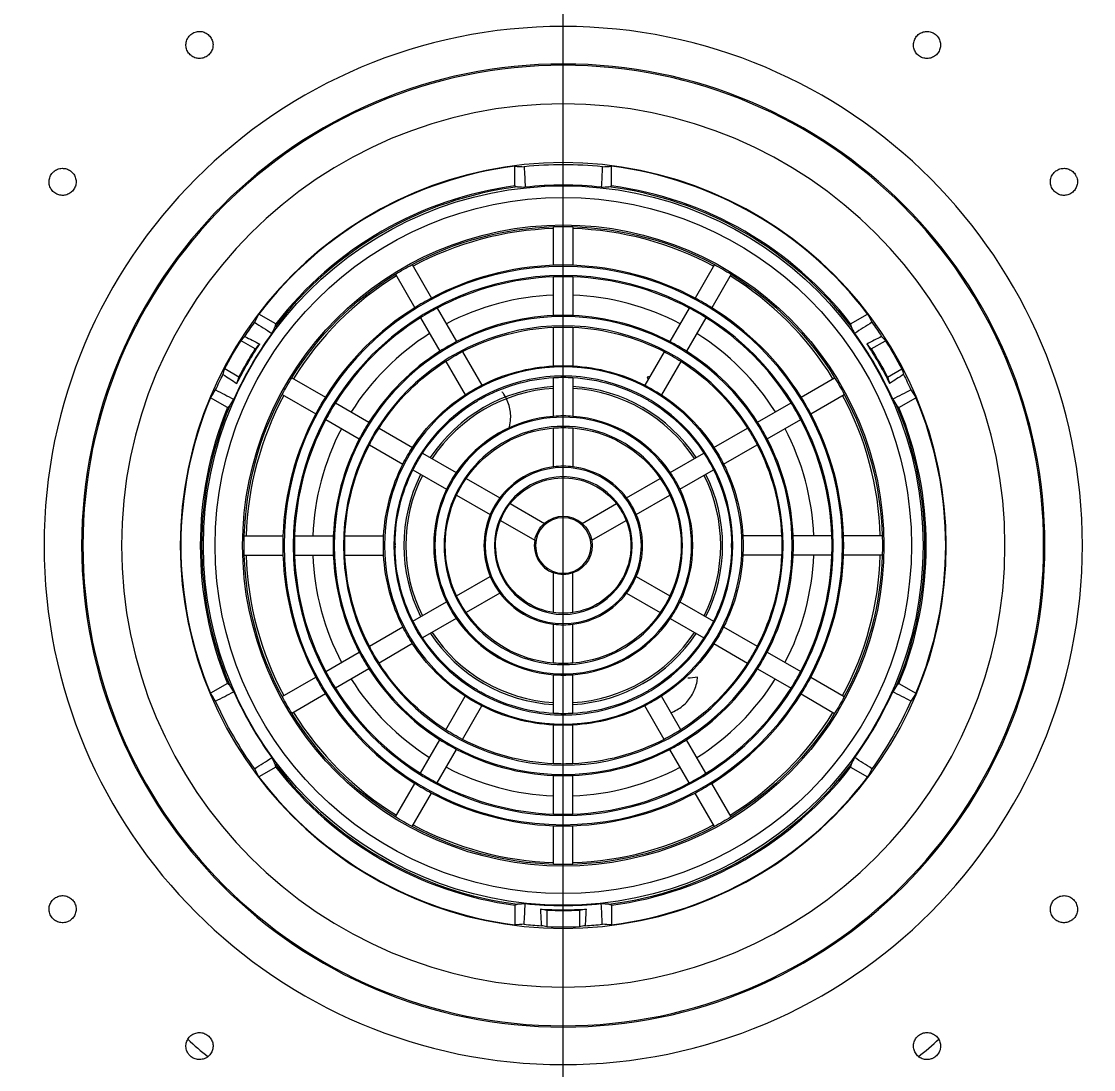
# Model space of a CAD drawing. Extents: x 0 to 1239, y 0 to 509.
# Drawn here: x 133.43 to 161.14, y 242.37 to 269.47 of the extents above; entities that cross this region are included whole.
import ezdxf

# ---------------------------------------------------------------- set-up
doc = ezdxf.new("R2010")
doc.units = 0
doc.header["$LTSCALE"] = 10
doc.header["$MEASUREMENT"] = 0
doc.header["$PDMODE"] = 3
doc.header["$PDSIZE"] = -10
doc.layers.get('0').update_dxf_attribs({"linetype": 'CONTINUOUS'})
doc.layers.get('DEFPOINTS').update_dxf_attribs({"linetype": 'CONTINUOUS'})
doc.layers.add('1', color=7, linetype='CONTINUOUS')
doc.styles.add('Daelim Dimension', font='')
doc.styles.get('Daelim Dimension').set_extended_font_data('NanumGothic')
doc.dimstyles.new('DEFAULT', dxfattribs={"dimscale": 2, "dimtxt": 2, "dimasz": 2, "dimexe": 0, "dimexo": 2, "dimgap": 1, "dimtad": 1, "dimdec": 1, "dimzin": 9, "dimdsep": 46, "dimtxsty": 'Daelim Dimension', "dimcen": 0.5, "dimclrd": 252, "dimclre": 252, "dimclrt": 3, "dimadec": 1, "dimazin": 0, "dimtfac": 1, "dimtdec": 1, "dimtix": 1, "dimtmove": 0, "dimatfit": 3, "dimfxl": 1, "dimtolj": 1, "dimtzin": 1, "dimlwd": 9, "dimlwe": 9, "dimarcsym": 0})

# ---------------------------------------------------------------- blocks, each defined once
blk = doc.blocks.new('*D4')
at = {"color": 5, "linetype": 'ByBlock', "lineweight": 9, "ltscale": 0.5, "transparency": 16777216}
for p, q in [((143.435, 283.917), (108.282, 283.917)), ((108.282, 231.919), (108.282, 279.917)), ((143.435, 227.919), (108.282, 227.919))]:
    blk.add_line(p, q, dxfattribs=at)
at = {"color": 5, "ltscale": 0.5, "transparency": 16777216}
for points in [[(107.615, 279.917), (108.949, 279.917), (108.282, 283.917)], [(107.615, 231.919), (108.949, 231.919), (108.282, 227.919)]]:
    blk.add_solid(points, dxfattribs=at)
at = {"layer": 'DEFPOINTS', "color": 0, "ltscale": 0.5, "transparency": 16777216}
for p in [(108.282, 283.917), (147.435, 283.917), (147.435, 227.919)]:
    blk.add_point(p, dxfattribs=at)
at = {"color": 7, "ltscale": 0.5, "transparency": 16777216, "insert": (103.016, 255.918), "char_height": 6, "attachment_point": 5, "rotation": 90, "style": 'Daelim Dimension'}
blk.add_mtext('\\A1;56', dxfattribs=at)

msp = doc.modelspace()

# ---------------------------------------------------------------- linework, layer by layer
at = {"color": 1, "lineweight": 18}
msp.add_line((147.435, 96.906), (147.435, 289.249), dxfattribs=at)
at = {"layer": '1', "color": 7, "linetype": 'Continuous', "lineweight": 18}
for p, q in [((146.185, 265.219), (146.185, 265.726)), ((148.685, 265.219), (148.685, 265.726)), ((147.185, 263.164), (147.185, 264.164)), ((147.685, 264.164), (147.685, 263.164)), ((143.528, 263.185), (144.029, 262.318)), ((151.342, 263.185), (150.841, 262.318)), ((143.095, 262.935), (143.596, 262.068)), ((147.185, 261.863), (147.185, 262.864)), ((147.685, 262.864), (147.685, 261.863)), ((151.775, 262.935), (151.274, 262.068)), ((144.179, 262.058), (144.679, 261.191)), ((150.691, 262.058), (150.191, 261.191)), ((140.006, 261.651), (139.566, 261.904)), ((143.746, 261.808), (144.246, 260.941)), ((151.124, 261.808), (150.624, 260.941)), ((154.864, 261.651), (155.304, 261.904)), ((147.185, 260.561), (147.185, 261.563)), ((147.685, 261.563), (147.685, 260.561)), ((139.474, 261.002), (139.105, 261.214)), ((155.396, 261.002), (155.765, 261.214)), ((144.829, 260.931), (145.33, 260.064)), ((150.041, 260.931), (149.54, 260.064)), ((144.396, 260.681), (144.897, 259.814)), ((150.474, 260.681), (149.973, 259.814)), ((139.052, 260.271), (138.683, 260.484)), ((155.818, 260.271), (156.187, 260.484)), ((140.419, 260.258), (141.285, 259.757)), ((147.185, 259.259), (147.185, 260.261)), ((147.685, 260.261), (147.685, 259.259)), ((153.585, 259.757), (154.451, 260.258)), ((138.756, 259.486), (138.316, 259.739)), ((140.169, 259.825), (141.035, 259.324)), ((153.835, 259.324), (154.701, 259.825)), ((156.114, 259.486), (156.554, 259.739)), ((141.545, 259.607), (142.412, 259.107)), ((152.458, 259.107), (153.325, 259.607)), ((141.295, 259.174), (142.162, 258.674)), ((152.708, 258.674), (153.575, 259.174)), ((142.672, 258.957), (143.539, 258.456)), ((147.185, 257.953), (147.185, 258.958)), ((147.685, 258.958), (147.685, 257.953)), ((151.331, 258.456), (152.198, 258.957)), ((142.422, 258.524), (143.289, 258.023)), ((151.581, 258.023), (152.448, 258.524)), ((143.799, 258.306), (144.667, 257.805)), ((150.203, 257.805), (151.071, 258.306)), ((143.549, 257.873), (144.417, 257.372)), ((150.453, 257.372), (151.321, 257.873)), ((144.927, 257.654), (145.798, 257.152)), ((149.072, 257.152), (149.942, 257.654)), ((144.677, 257.221), (145.548, 256.719)), ((149.322, 256.719), (150.192, 257.221)), ((146.06, 257.001), (146.948, 256.488)), ((147.922, 256.488), (148.81, 257.001)), ((145.81, 256.568), (146.698, 256.055)), ((148.172, 256.055), (149.06, 256.568)), ((139.189, 256.168), (140.189, 256.168)), ((140.489, 256.168), (141.49, 256.168)), ((141.79, 256.168), (142.792, 256.168)), ((153.079, 256.168), (152.078, 256.168)), ((154.38, 256.168), (153.38, 256.168)), ((155.681, 256.168), (154.681, 256.168)), ((139.189, 255.668), (140.189, 255.668)), ((140.489, 255.668), (141.49, 255.668)), ((141.79, 255.668), (142.792, 255.668)), ((153.079, 255.668), (152.078, 255.668)), ((154.38, 255.668), (153.38, 255.668)), ((155.681, 255.668), (154.681, 255.668)), ((144.677, 254.615), (145.548, 255.117)), ((147.185, 254.186), (147.185, 255.211)), ((147.685, 254.186), (147.685, 255.211)), ((149.322, 255.117), (150.192, 254.615)), ((143.549, 253.963), (144.417, 254.464)), ((145.798, 254.684), (144.927, 254.182)), ((149.072, 254.684), (149.942, 254.182)), ((150.453, 254.464), (151.321, 253.963)), ((144.667, 254.031), (143.799, 253.53)), ((150.203, 254.031), (151.071, 253.53)), ((142.422, 253.312), (143.289, 253.813)), ((147.185, 252.878), (147.185, 253.883)), ((147.685, 252.878), (147.685, 253.883)), ((151.581, 253.813), (152.448, 253.312)), ((143.539, 253.38), (142.672, 252.879)), ((151.331, 253.38), (152.198, 252.879)), ((141.295, 252.662), (142.162, 253.162)), ((152.708, 253.162), (153.575, 252.662)), ((140.169, 252.012), (141.035, 252.512)), ((142.412, 252.729), (141.545, 252.229)), ((147.185, 251.575), (147.185, 252.577)), ((147.685, 251.575), (147.685, 252.577)), ((152.458, 252.729), (153.325, 252.229)), ((153.835, 252.512), (154.701, 252.012)), ((138.756, 252.35), (138.316, 252.097)), ((156.114, 252.35), (156.554, 252.097)), ((141.285, 252.079), (140.419, 251.578)), ((144.396, 251.155), (144.897, 252.022)), ((150.474, 251.155), (149.973, 252.022)), ((153.585, 252.079), (154.451, 251.578)), ((144.829, 250.905), (145.33, 251.772)), ((150.041, 250.905), (149.54, 251.772)), ((147.185, 250.274), (147.185, 251.275)), ((147.685, 250.274), (147.685, 251.275)), ((143.746, 250.028), (144.246, 250.895)), ((151.124, 250.028), (150.624, 250.895)), ((144.179, 249.778), (144.679, 250.645)), ((150.691, 249.778), (150.191, 250.645)), ((140.006, 250.185), (139.566, 249.932)), ((154.864, 250.185), (155.304, 249.932)), ((143.095, 248.902), (143.596, 249.768)), ((147.185, 248.973), (147.185, 249.973)), ((147.685, 248.973), (147.685, 249.973)), ((151.775, 248.902), (151.274, 249.768)), ((143.528, 248.652), (144.029, 249.518)), ((151.342, 248.652), (150.841, 249.518)), ((147.185, 247.672), (147.185, 248.672)), ((147.685, 247.672), (147.685, 248.672)), ((146.185, 246.618), (146.185, 246.111)), ((147.013, 246.482), (147.013, 246.056)), ((147.857, 246.482), (147.857, 246.056)), ((148.685, 246.618), (148.685, 246.111))]:
    msp.add_line(p, q, dxfattribs=at)
for radius in [27.999, 27.849, 8.29]:
    msp.add_circle((147.435, 255.918), radius, dxfattribs=at)
at = {"layer": '1', "color": 7, "linetype": 'Continuous', "lineweight": 13}
for radius in [27.849, 9.302, 9.002]:
    msp.add_circle((147.435, 255.918), radius, dxfattribs=at)
at = {"layer": '1', "color": 7, "linetype": 'Continuous', "lineweight": 13, "extrusion": (0, 0, -1)}
for radius in [13.422, 12.452, 12.419, 11.42]:
    msp.add_circle((-147.435, 255.918), radius, dxfattribs=at)
at = {"layer": '1', "color": 7, "linetype": 'Continuous', "lineweight": 18, "extrusion": (0, 0, -1)}
for radius in [9.901, 7.219, 6.981, 5.919, 5.681, 4.619, 4.381, 3.319, 3.081, 2.019, 1.781, 0.719]:
    msp.add_circle((-147.435, 255.918), radius, dxfattribs=at)
at = {"layer": '1', "color": 7, "linetype": 'Continuous', "lineweight": 18}
for radius, start, end in [(9.887, 97.2633, 142.7367), (9.847, 84.1105, 95.8895), (9.887, 37.2633, 82.7367), (9.35, 97.2618, 142.7382), (9.384, 97.6548, 142.3452), (9.319, 83.9466, 96.0534), (9.35, 37.2618, 82.7382), (9.384, 37.6548, 82.3452), (8.2, 91.7494, 118.2544), (8.2, 61.7456, 88.2506), (7.25, 91.9761, 118.0239), (7.25, 88.0239, 91.9761), (7.25, 61.9761, 88.0239), (8.2, 121.7475, 148.2581), (6.95, 92.0614, 117.9386), (6.95, 87.9386, 92.0614), (6.95, 62.0614, 87.9386), (8.2, 31.7419, 58.2525), (7.25, 118.0239, 121.9761), (7.25, 58.0239, 61.9761), (7.25, 121.9761, 148.0239), (6.95, 117.9386, 122.0614), (6.95, 57.9386, 62.0614), (7.25, 31.9761, 58.0239), (6.95, 122.0614, 147.9386), (5.95, 92.4081, 117.5919), (5.95, 87.5919, 92.4081), (5.95, 62.4081, 87.5919), (6.95, 32.0614, 57.9386), (9.319, 143.9466, 156.0534), (9.319, 23.9466, 36.0534), (5.95, 117.5919, 122.4081), (5.95, 57.5919, 62.4081), (5.95, 122.4081, 147.5919), (5.95, 32.4081, 57.5919), (9.887, 157.2633, 202.7367), (8.2, 151.7512, 178.2562), (7.25, 148.0239, 151.9761), (4.07, 93.5269, 146.4806), (4.35, 119.3669, 120.6331), (4.07, 33.5194, 86.4731), (4.35, 59.3669, 60.6331), (7.25, 28.0239, 31.9761), (8.2, 1.7437, 28.2487), (9.887, 337.2633, 22.7367), (9.384, 157.6548, 202.3452), (9.35, 157.2618, 202.7382), (6.95, 147.9386, 152.0614), (6.95, 27.9386, 32.0614), (9.35, 337.2618, 22.7382), (9.384, 337.6548, 22.3452), (7.25, 151.9761, 178.0239), (6.95, 152.0614, 177.9386), (3.35, 94.2798, 145.7202), (3.35, 85.7202, 94.2798), (3.35, 34.2798, 85.7202), (6.95, 2.0614, 27.9386), (7.25, 1.9761, 28.0239), (5.95, 147.5919, 152.4081), (5.95, 27.5919, 32.4081), (5.95, 152.4081, 177.5919), (5.95, 2.4081, 27.5919), (3.35, 145.7202, 154.2798), (2.05, 97.0047, 142.9953), (2.05, 82.9953, 97.0047), (2.05, 37.0047, 82.9953), (3.35, 25.7202, 34.2798), (4.07, 153.5231, 206.4825), (4.07, 333.5175, 26.4769), (3.35, 154.2798, 205.7202), (3.35, 334.2798, 25.7202), (2.05, 142.9953, 157.0047), (2.05, 22.9953, 37.0047), (2.05, 157.0047, 202.9953), (0.75, 49.4712, 130.5288), (2.05, 337.0047, 22.9953), (7.25, 178.0239, 181.9761), (6.95, 177.9386, 182.0614), (5.95, 177.5919, 182.4081), (5.95, 357.5919, 2.4081), (6.95, 357.9386, 2.0614), (7.25, 358.0239, 1.9761), (4.35, 179.3669, 180.6331), (0.75, 169.4712, 250.5288), (4.35, 359.3669, 0.6331), (8.2, 181.7494, 208.2544), (7.25, 181.9761, 208.0239), (6.95, 182.0614, 207.9386), (5.95, 182.4081, 207.5919), (5.95, 332.4081, 357.5919), (6.95, 332.0614, 357.9386), (7.25, 331.9761, 358.0239), (8.2, 331.7456, 358.2506), (2.05, 202.9953, 217.0047), (2.05, 322.9953, 337.0047), (3.35, 205.7202, 214.2798), (2.05, 217.0047, 262.9953), (2.05, 277.0047, 322.9953), (3.35, 325.7202, 334.2798), (3.35, 214.2798, 265.7202), (3.35, 274.2798, 325.7202), (4.07, 213.525, 266.4787), (2.05, 262.9953, 277.0047), (4.07, 273.5212, 326.475), (5.95, 207.5919, 212.4081), (5.95, 327.5919, 332.4081), (7.25, 208.0239, 211.9761), (6.95, 207.9386, 212.0614), (5.95, 212.4081, 237.5919), (3.35, 265.7202, 274.2798), (5.95, 302.4081, 327.5919), (6.95, 327.9386, 332.0614), (7.25, 328.0239, 331.9761), (6.95, 212.0614, 237.9386), (6.95, 302.0614, 327.9386), (9.319, 203.9466, 216.0534), (7.25, 211.9761, 238.0239), (4.35, 239.3669, 240.6331), (4.35, 299.3669, 300.6331), (7.25, 301.9761, 328.0239), (9.319, 323.9466, 336.0534), (8.2, 211.7475, 238.2581), (8.2, 301.7419, 328.2525), (5.95, 237.5919, 242.4081), (5.95, 297.5919, 302.4081), (5.95, 242.4081, 267.5919), (5.95, 272.4081, 297.5919), (9.35, 217.2618, 262.7382), (9.384, 217.6548, 262.3452), (6.95, 237.9386, 242.0614), (9.35, 277.2618, 322.7382), (9.384, 277.6548, 322.3452), (6.95, 297.9386, 302.0614), (9.887, 217.2633, 262.7367), (7.25, 238.0239, 241.9761), (6.95, 242.0614, 267.9386), (5.95, 267.5919, 272.4081), (6.95, 272.0614, 297.9386), (9.887, 277.2633, 322.7367), (7.25, 298.0239, 301.9761), (7.25, 241.9761, 268.0239), (7.25, 271.9761, 298.0239), (6.95, 267.9386, 272.0614), (8.2, 241.7513, 268.2563), (7.25, 268.0239, 271.9761), (8.2, 271.7438, 298.2488), (9.42, 266.4121, 273.5879), (9.847, 264.1105, 266.6986), (9.847, 273.3014, 275.8895)]:
    msp.add_arc((147.435, 255.918), radius, start, end, dxfattribs=at)
at = {"layer": '1', "color": 7, "linetype": 'Continuous', "lineweight": 18, "extrusion": (0, 0, -1)}
for radius, start, end in [(8.25, 61.7365, 88.2635), (8.25, 88.2635, 91.7365), (8.25, 91.7365, 118.2635), (8.25, 58.2635, 61.7365), (8.25, 118.2635, 121.7365), (8.25, 31.7365, 58.2635), (8.25, 121.7365, 148.2635), (9.847, 33.3014, 35.8895), (9.847, 144.1105, 146.6986), (5.65, 62.536, 87.464), (5.65, 87.464, 92.536), (5.65, 92.536, 117.464), (9.871, 27.5509, 32.4491), (9.42, 26.4121, 33.5879), (9.42, 146.4121, 153.5879), (9.871, 147.5509, 152.4491), (9.446, 27.4406, 32.5594), (5.65, 57.464, 62.536), (5.65, 117.464, 122.536), (9.446, 147.4406, 152.5594), (5.65, 32.536, 57.464), (4.65, 63.0819, 86.9181), (4.65, 86.9181, 93.0819), (4.65, 93.0819, 116.9181), (5.65, 122.536, 147.464), (9.847, 24.1105, 26.6986), (4.35, 86.7053, 93.2947), (9.847, 153.3014, 155.8895), (8.25, 28.2635, 31.7365), (4.65, 56.9181, 63.0819), (4.35, 60.6331, 86.7053), (4.35, 93.2947, 119.3669), (4.65, 116.9181, 123.0819), (8.25, 148.2635, 151.7365), (8.25, 1.7365, 28.2635), (4.65, 33.0819, 56.9181), (4.65, 123.0819, 146.9181), (8.25, 151.7365, 178.2635), (4.35, 33.2947, 59.3669), (4.35, 120.6331, 146.7053), (5.65, 27.464, 32.536), (3.05, 34.7017, 85.2983), (3.05, 85.2983, 94.7017), (3.05, 94.7017, 145.2983), (5.65, 147.464, 152.536), (5.65, 2.536, 27.464), (4.65, 26.9181, 33.0819), (4.65, 146.9181, 153.0819), (5.65, 152.536, 177.464), (4.35, 26.7053, 33.2947), (4.35, 146.7053, 153.2947), (4.65, 3.0819, 26.9181), (4.35, 0.6331, 26.7053), (4.35, 153.2947, 179.3669), (4.65, 153.0819, 176.9181), (3.05, 25.2983, 34.7017), (1.75, 38.2132, 88.5225), (1.75, 88.5225, 91.4775), (1.75, 91.4775, 141.7868), (3.05, 145.2983, 154.7017), (3.05, 334.7017, 25.2983), (3.05, 154.7017, 205.2983), (1.75, 21.7868, 38.2132), (1.75, 141.7868, 158.2132), (1.75, 331.4775, 21.7868), (0.75, 10.5288, 49.4712), (0.75, 130.5288, 169.4712), (1.75, 158.2132, 208.5225), (8.25, 358.2635, 1.7365), (5.65, 357.464, 2.536), (4.65, 356.9181, 3.0819), (4.65, 176.9181, 183.0819), (5.65, 177.464, 182.536), (8.25, 178.2635, 181.7365), (4.35, 333.2947, 359.3669), (0.75, 169.4712, 250.5288), (4.35, 180.6331, 206.7053), (8.25, 331.7365, 358.2635), (5.65, 332.536, 357.464), (4.65, 333.0819, 356.9181), (4.65, 183.0819, 206.9181), (5.65, 182.536, 207.464), (8.25, 181.7365, 208.2635), (1.75, 328.5225, 331.4775), (1.75, 278.2132, 328.5225), (0.75, 250.5288, 289.4712), (1.75, 211.4775, 261.7868), (1.75, 208.5225, 211.4775), (3.05, 325.2983, 334.7017), (3.05, 205.2983, 214.7017), (3.05, 274.7017, 325.2983), (1.75, 261.7868, 278.2132), (3.05, 214.7017, 265.2983), (4.35, 326.7053, 333.2947), (4.35, 206.7053, 213.2947), (4.65, 326.9181, 333.0819), (4.65, 206.9181, 213.0819), (4.65, 303.0819, 326.9181), (4.35, 300.6331, 326.7053), (4.35, 213.2947, 239.3669), (4.65, 213.0819, 236.9181), (5.65, 327.464, 332.536), (5.65, 207.464, 212.536), (5.65, 302.536, 327.464), (3.05, 265.2983, 274.7017), (5.65, 212.536, 237.464), (8.25, 328.2635, 331.7365), (4.65, 296.9181, 303.0819), (4.35, 273.2947, 299.3669), (4.35, 240.6331, 266.7053), (4.65, 236.9181, 243.0819), (8.25, 208.2635, 211.7365), (9.847, 324.1105, 335.8895), (4.65, 273.0819, 296.9181), (4.65, 243.0819, 266.9181), (9.847, 204.1105, 215.8895), (8.25, 301.7365, 328.2635), (4.35, 266.7053, 273.2947), (8.25, 211.7365, 238.2635), (5.65, 297.464, 302.536), (4.65, 266.9181, 273.0819), (5.65, 237.464, 242.536), (5.65, 272.536, 297.464), (5.65, 242.536, 267.464), (5.65, 267.464, 272.536), (8.25, 298.2635, 301.7365), (8.25, 238.2635, 241.7365), (8.25, 271.7365, 298.2635), (8.25, 241.7365, 268.2635), (8.25, 268.2635, 271.7365), (9.319, 263.9466, 276.0534), (9.446, 267.4406, 272.5594), (9.871, 267.5509, 272.4491)]:
    msp.add_arc((-147.435, 255.918), radius, start, end, dxfattribs=at)
at = {"layer": '1', "color": 7, "linetype": 'Continuous', "lineweight": 13}
for centre, radius, start, end in [((147.435, 255.918), 6.48, 92.2162, 117.7931), ((147.435, 255.918), 6.48, 62.2069, 87.7837), ((147.435, 255.918), 6.48, 122.2144, 147.7912), ((147.435, 255.918), 6.48, 32.2088, 57.7856), ((147.435, 255.918), 4.12, 93.4819, 146.5256), ((147.435, 255.918), 4.12, 33.4744, 86.5181), ((147.435, 255.918), 6.48, 152.2125, 177.7894), ((147.435, 255.918), 6.48, 2.2106, 27.7875), ((147.435, 255.918), 4.12, 153.4837, 206.5219), ((147.435, 255.918), 4.12, 333.4781, 26.5162), ((147.435, 255.918), 6.48, 182.2163, 207.7931), ((147.435, 255.918), 6.48, 332.2069, 357.7837), ((147.435, 255.918), 4.12, 213.48, 266.5238), ((147.435, 255.918), 4.12, 273.4762, 326.52), ((147.435, 255.918), 6.48, 212.2144, 237.7913), ((147.435, 255.918), 6.48, 302.2087, 327.7856), ((147.435, 255.918), 6.48, 242.2125, 267.7894), ((147.435, 255.918), 6.48, 272.2106, 297.7875), ((142.435, 248.118), 6.844, 226.5297, 232.3577), ((152.435, 248.118), 6.844, 307.6258, 313.5445)]:
    msp.add_arc(centre, radius, start, end, dxfattribs=at)
at = {"layer": '1', "color": 7, "linetype": 'Continuous', "lineweight": 18, "extrusion": (0, 0, -1)}
for centre, major_axis, ratio, start_param, end_param in [((145.777, 255.918), (-9.955, 0), 0.986038, 1.611758, 1.635861), ((149.093, 255.918), (-9.955, 0), 0.986038, 1.505731, 1.529834), ((141.602, 255.918), (-11.674, 0), 0.866228, 1.974252, 1.980607), ((145.966, 255.918), (-9.395, 0), 0.987693, 1.601406, 1.622622), ((148.904, 255.918), (-9.395, 0), 0.987693, 1.518971, 1.540187), ((153.268, 255.918), (-11.674, 0), 0.866215, 1.16104, 1.167394), ((148.264, 257.354), (-4.977, -8.621), 0.986039, 1.50573, 1.529833), ((150.351, 260.97), (-5.837, -10.11), 0.866216, 1.161039, 1.167393), ((144.519, 260.97), (-5.837, 10.11), 0.866217, 1.974208, 1.980562), ((146.606, 257.354), (-4.977, 8.621), 0.986038, 1.611759, 1.635862), ((148.17, 257.191), (-4.697, -8.136), 0.987693, 1.518971, 1.540187), ((146.7, 257.191), (-4.697, 8.136), 0.987693, 1.601406, 1.622622), ((146.584, 254.444), (-5.113, -8.855), 0.986038, 1.780085, 1.794632), ((146.672, 254.597), (-4.875, -8.444), 0.987693, 1.771807, 1.789388), ((148.197, 254.597), (-4.875, 8.444), 0.987694, 1.352197, 1.369778), ((148.286, 254.444), (-5.113, 8.855), 0.986038, 1.346966, 1.361513), ((148.286, 257.393), (-5.112, -8.855), 0.986038, 1.346966, 1.361513), ((148.197, 257.239), (-4.875, -8.444), 0.987693, 1.3522, 1.369781), ((146.672, 257.239), (-4.875, 8.444), 0.987693, 1.771808, 1.789389), ((146.584, 257.393), (-5.113, 8.855), 0.986039, 1.780103, 1.79465), ((146.606, 254.483), (-4.977, -8.621), 0.986038, 1.611759, 1.635862), ((148.264, 254.483), (-4.977, 8.621), 0.986038, 1.505731, 1.529834), ((144.519, 250.866), (-5.837, -10.11), 0.866227, 1.974251, 1.980605), ((146.7, 254.646), (-4.697, -8.136), 0.987693, 1.601405, 1.622621), ((148.17, 254.646), (-4.697, 8.136), 0.987693, 1.518971, 1.540186), ((150.352, 250.867), (-5.837, 10.109), 0.866209, 1.161066, 1.167421), ((144.519, 260.97), (-5.837, 10.11), 0.866229, 4.302574, 4.308928), ((146.7, 257.191), (-4.697, 8.136), 0.987694, 4.660563, 4.681779), ((148.17, 257.191), (-4.697, -8.136), 0.987693, 4.742998, 4.764214), ((150.351, 260.97), (-5.837, -10.11), 0.86623, 5.115854, 5.122208), ((146.606, 257.354), (-4.977, 8.621), 0.986038, 4.647324, 4.671427), ((148.264, 257.354), (-4.977, -8.621), 0.986038, 4.753351, 4.777455), ((148.17, 254.646), (-4.697, 8.136), 0.987694, 4.742999, 4.764215), ((146.7, 254.646), (-4.697, -8.136), 0.987694, 4.660563, 4.681779), ((148.264, 254.483), (-4.977, 8.621), 0.986039, 4.753352, 4.777455), ((150.351, 250.867), (-5.836, 10.11), 0.86621, 5.115769, 5.122123), ((144.519, 250.867), (-5.836, -10.11), 0.866209, 4.302661, 4.309015), ((146.606, 254.483), (-4.977, -8.621), 0.986039, 4.647323, 4.671426), ((141.602, 255.918), (-11.674, 0), 0.866232, 4.302559, 4.308913), ((145.966, 255.918), (-9.395, 0), 0.987693, 4.660564, 4.681779), ((148.96, 255.918), (-9.75, 0), 0.987693, 4.913401, 4.930982), ((145.91, 255.918), (-9.75, 0), 0.987693, 4.493791, 4.511372), ((148.904, 255.918), (-9.395, 0), 0.987693, 4.742998, 4.764214), ((153.268, 255.918), (-11.674, 0), 0.866226, 5.115839, 5.122193), ((145.777, 255.918), (-9.955, 0), 0.986038, 4.647324, 4.671427), ((149.138, 255.918), (-10.225, 0), 0.986039, 4.921689, 4.936236), ((145.732, 255.918), (-10.225, 0), 0.986038, 4.488548, 4.503095), ((149.093, 255.918), (-9.955, 0), 0.986038, 4.753351, 4.777454)]:
    msp.add_ellipse(centre, major_axis=major_axis, ratio=ratio, start_param=start_param, end_param=end_param, dxfattribs=at)
at = {"layer": '1', "color": 7, "linetype": 'Continuous', "lineweight": 18}
for points, knots in [([(137.856, 269.166), (137.822, 269.146), (137.791, 269.12), (137.74, 269.061), (137.72, 269.027), (137.69, 268.954), (137.682, 268.913), (137.68, 268.835), (137.685, 268.796), (137.708, 268.721), (137.726, 268.685), (137.773, 268.622), (137.803, 268.594), (137.867, 268.551), (137.904, 268.534), (137.98, 268.514), (138.021, 268.51), (138.099, 268.517), (138.137, 268.527), (138.209, 268.559), (138.243, 268.581), (138.299, 268.636), (138.323, 268.667), (138.359, 268.736), (138.372, 268.775), (138.382, 268.853), (138.381, 268.893), (138.365, 268.97), (138.351, 269.007), (138.311, 269.075), (138.284, 269.106), (138.224, 269.156), (138.19, 269.176), (138.117, 269.204), (138.077, 269.212), (137.998, 269.213), (137.959, 269.207), (137.899, 269.188), (137.877, 269.178), (137.856, 269.166)], [0, 0, 0, 0, 0.053487, 0.053487, 0.106829, 0.106829, 0.162009, 0.162009, 0.214495, 0.214495, 0.269006, 0.269006, 0.32245, 0.32245, 0.376062, 0.376062, 0.430482, 0.430482, 0.483252, 0.483252, 0.537958, 0.537958, 0.590665, 0.590665, 0.645027, 0.645027, 0.698361, 0.698361, 0.751977, 0.751977, 0.806636, 0.806636, 0.859313, 0.859313, 0.914079, 0.914079, 0.966809, 0.966809, 1, 1, 1, 1]), ([(157.074, 269.122), (157.045, 269.149), (157.011, 269.17), (156.939, 269.2), (156.9, 269.209), (156.821, 269.214), (156.78, 269.21), (156.705, 269.187), (156.669, 269.17), (156.605, 269.125), (156.576, 269.097), (156.531, 269.032), (156.514, 268.996), (156.493, 268.921), (156.488, 268.881), (156.492, 268.802), (156.502, 268.763), (156.532, 268.691), (156.554, 268.657), (156.606, 268.599), (156.638, 268.573), (156.707, 268.536), (156.744, 268.524), (156.821, 268.511), (156.862, 268.511), (156.939, 268.525), (156.977, 268.539), (157.045, 268.577), (157.076, 268.602), (157.129, 268.661), (157.15, 268.696), (157.179, 268.769), (157.187, 268.807), (157.191, 268.886), (157.186, 268.926), (157.163, 269.001), (157.145, 269.037), (157.108, 269.088), (157.092, 269.106), (157.074, 269.122)], [0, 0, 0, 0, 0.053487, 0.053487, 0.106829, 0.106829, 0.162009, 0.162009, 0.214495, 0.214495, 0.269006, 0.269006, 0.32245, 0.32245, 0.376062, 0.376062, 0.430482, 0.430482, 0.483252, 0.483252, 0.537958, 0.537958, 0.590665, 0.590665, 0.645027, 0.645027, 0.698361, 0.698361, 0.751977, 0.751977, 0.806636, 0.806636, 0.859313, 0.859313, 0.914079, 0.914079, 0.966809, 0.966809, 1, 1, 1, 1]), ([(134.231, 265.557), (134.205, 265.528), (134.183, 265.494), (134.153, 265.422), (134.144, 265.383), (134.139, 265.304), (134.143, 265.263), (134.166, 265.188), (134.183, 265.152), (134.228, 265.089), (134.256, 265.06), (134.321, 265.014), (134.357, 264.997), (134.432, 264.976), (134.472, 264.971), (134.551, 264.976), (134.59, 264.985), (134.662, 265.016), (134.696, 265.037), (134.754, 265.089), (134.78, 265.121), (134.817, 265.19), (134.829, 265.228), (134.842, 265.305), (134.842, 265.345), (134.828, 265.423), (134.814, 265.46), (134.776, 265.528), (134.751, 265.559), (134.692, 265.612), (134.657, 265.633), (134.584, 265.662), (134.546, 265.67), (134.467, 265.674), (134.427, 265.669), (134.352, 265.646), (134.316, 265.628), (134.266, 265.591), (134.247, 265.575), (134.231, 265.557)], [0, 0, 0, 0, 0.053487, 0.053487, 0.106829, 0.106829, 0.162009, 0.162009, 0.214495, 0.214495, 0.269006, 0.269006, 0.32245, 0.32245, 0.376062, 0.376062, 0.430482, 0.430482, 0.483252, 0.483252, 0.537958, 0.537958, 0.590665, 0.590665, 0.645027, 0.645027, 0.698361, 0.698361, 0.751977, 0.751977, 0.806636, 0.806636, 0.859313, 0.859313, 0.914079, 0.914079, 0.966809, 0.966809, 1, 1, 1, 1]), ([(160.682, 265.497), (160.663, 265.531), (160.637, 265.562), (160.578, 265.613), (160.544, 265.633), (160.47, 265.663), (160.43, 265.671), (160.351, 265.673), (160.312, 265.668), (160.238, 265.645), (160.201, 265.627), (160.138, 265.58), (160.111, 265.55), (160.067, 265.486), (160.051, 265.449), (160.031, 265.373), (160.027, 265.332), (160.034, 265.254), (160.044, 265.216), (160.075, 265.144), (160.098, 265.11), (160.152, 265.054), (160.184, 265.03), (160.253, 264.994), (160.292, 264.981), (160.37, 264.971), (160.41, 264.972), (160.486, 264.988), (160.524, 265.002), (160.592, 265.042), (160.623, 265.069), (160.673, 265.129), (160.693, 265.163), (160.721, 265.236), (160.728, 265.276), (160.73, 265.355), (160.724, 265.394), (160.704, 265.454), (160.694, 265.476), (160.682, 265.497)], [0, 0, 0, 0, 0.053487, 0.053487, 0.106829, 0.106829, 0.162009, 0.162009, 0.214495, 0.214495, 0.269006, 0.269006, 0.32245, 0.32245, 0.376062, 0.376062, 0.430482, 0.430482, 0.483252, 0.483252, 0.537958, 0.537958, 0.590665, 0.590665, 0.645027, 0.645027, 0.698361, 0.698361, 0.751977, 0.751977, 0.806636, 0.806636, 0.859313, 0.859313, 0.914079, 0.914079, 0.966809, 0.966809, 1, 1, 1, 1]), ([(146.026, 258.926), (146.049, 258.998), (146.065, 259.072), (146.083, 259.264), (146.074, 259.384), (146.018, 259.615), (145.968, 259.728), (145.887, 259.851), (145.872, 259.873), (145.856, 259.894)], [0, 0, 0, 0, 0.21904, 0.21904, 0.565331, 0.565331, 0.921935, 0.921935, 1, 1, 1, 1]), ([(150.215, 251.596), (150.242, 251.606), (150.269, 251.617), (150.402, 251.678), (150.502, 251.746), (150.67, 251.908), (150.742, 252.005), (150.848, 252.212), (150.884, 252.326), (150.904, 252.464), (150.907, 252.488), (150.909, 252.512)], [0, 0, 0, 0, 0.071634, 0.071634, 0.362164, 0.362164, 0.650916, 0.650916, 0.940675, 0.940675, 1, 1, 1, 1]), ([(134.187, 246.339), (134.207, 246.305), (134.233, 246.274), (134.292, 246.223), (134.326, 246.203), (134.399, 246.173), (134.44, 246.165), (134.518, 246.163), (134.557, 246.168), (134.632, 246.191), (134.668, 246.209), (134.731, 246.257), (134.759, 246.286), (134.803, 246.351), (134.819, 246.387), (134.839, 246.463), (134.843, 246.504), (134.836, 246.582), (134.826, 246.62), (134.794, 246.692), (134.772, 246.726), (134.717, 246.783), (134.686, 246.806), (134.617, 246.842), (134.578, 246.855), (134.5, 246.866), (134.46, 246.864), (134.384, 246.849), (134.346, 246.834), (134.278, 246.794), (134.247, 246.768), (134.197, 246.707), (134.177, 246.673), (134.149, 246.6), (134.141, 246.56), (134.14, 246.481), (134.146, 246.442), (134.165, 246.382), (134.175, 246.36), (134.187, 246.339)], [0, 0, 0, 0, 0.053487, 0.053487, 0.106829, 0.106829, 0.162009, 0.162009, 0.214495, 0.214495, 0.269006, 0.269006, 0.32245, 0.32245, 0.376062, 0.376062, 0.430482, 0.430482, 0.483252, 0.483252, 0.537958, 0.537958, 0.590665, 0.590665, 0.645027, 0.645027, 0.698361, 0.698361, 0.751977, 0.751977, 0.806636, 0.806636, 0.859313, 0.859313, 0.914079, 0.914079, 0.966809, 0.966809, 1, 1, 1, 1]), ([(160.639, 246.279), (160.665, 246.308), (160.687, 246.342), (160.717, 246.414), (160.726, 246.453), (160.731, 246.532), (160.726, 246.573), (160.704, 246.648), (160.687, 246.684), (160.642, 246.748), (160.613, 246.777), (160.549, 246.822), (160.513, 246.839), (160.438, 246.86), (160.398, 246.865), (160.319, 246.861), (160.28, 246.851), (160.208, 246.821), (160.174, 246.799), (160.116, 246.747), (160.09, 246.715), (160.053, 246.646), (160.041, 246.609), (160.028, 246.532), (160.028, 246.491), (160.042, 246.414), (160.055, 246.376), (160.094, 246.308), (160.119, 246.277), (160.178, 246.224), (160.213, 246.203), (160.286, 246.174), (160.324, 246.166), (160.402, 246.162), (160.443, 246.167), (160.518, 246.19), (160.553, 246.208), (160.604, 246.245), (160.623, 246.261), (160.639, 246.279)], [0, 0, 0, 0, 0.053487, 0.053487, 0.106829, 0.106829, 0.162009, 0.162009, 0.214495, 0.214495, 0.269006, 0.269006, 0.32245, 0.32245, 0.376062, 0.376062, 0.430482, 0.430482, 0.483252, 0.483252, 0.537958, 0.537958, 0.590665, 0.590665, 0.645027, 0.645027, 0.698361, 0.698361, 0.751977, 0.751977, 0.806636, 0.806636, 0.859313, 0.859313, 0.914079, 0.914079, 0.966809, 0.966809, 1, 1, 1, 1]), ([(137.796, 242.714), (137.825, 242.688), (137.859, 242.666), (137.931, 242.636), (137.97, 242.627), (138.049, 242.622), (138.09, 242.627), (138.165, 242.649), (138.201, 242.666), (138.264, 242.711), (138.293, 242.74), (138.339, 242.804), (138.356, 242.84), (138.377, 242.915), (138.382, 242.955), (138.378, 243.034), (138.368, 243.074), (138.337, 243.145), (138.316, 243.179), (138.264, 243.237), (138.232, 243.263), (138.163, 243.3), (138.126, 243.313), (138.049, 243.325), (138.008, 243.325), (137.93, 243.311), (137.893, 243.298), (137.825, 243.259), (137.794, 243.234), (137.741, 243.175), (137.72, 243.14), (137.691, 243.067), (137.683, 243.029), (137.679, 242.951), (137.684, 242.91), (137.707, 242.835), (137.725, 242.8), (137.762, 242.749), (137.778, 242.73), (137.796, 242.714)], [0, 0, 0, 0, 0.053487, 0.053487, 0.106829, 0.106829, 0.162009, 0.162009, 0.214495, 0.214495, 0.269006, 0.269006, 0.32245, 0.32245, 0.376062, 0.376062, 0.430482, 0.430482, 0.483252, 0.483252, 0.537958, 0.537958, 0.590665, 0.590665, 0.645027, 0.645027, 0.698361, 0.698361, 0.751977, 0.751977, 0.806636, 0.806636, 0.859313, 0.859313, 0.914079, 0.914079, 0.966809, 0.966809, 1, 1, 1, 1]), ([(157.014, 242.671), (157.048, 242.69), (157.079, 242.716), (157.13, 242.775), (157.15, 242.809), (157.18, 242.883), (157.188, 242.923), (157.19, 243.002), (157.185, 243.041), (157.162, 243.115), (157.144, 243.152), (157.096, 243.215), (157.067, 243.242), (157.002, 243.286), (156.966, 243.302), (156.89, 243.323), (156.849, 243.326), (156.771, 243.319), (156.733, 243.309), (156.661, 243.278), (156.627, 243.255), (156.57, 243.201), (156.547, 243.169), (156.511, 243.1), (156.498, 243.061), (156.488, 242.983), (156.489, 242.943), (156.504, 242.867), (156.519, 242.829), (156.559, 242.761), (156.585, 242.73), (156.646, 242.68), (156.68, 242.66), (156.753, 242.632), (156.793, 242.625), (156.872, 242.623), (156.911, 242.629), (156.971, 242.649), (156.993, 242.659), (157.014, 242.671)], [0, 0, 0, 0, 0.053487, 0.053487, 0.106829, 0.106829, 0.162009, 0.162009, 0.214495, 0.214495, 0.269006, 0.269006, 0.32245, 0.32245, 0.376062, 0.376062, 0.430482, 0.430482, 0.483252, 0.483252, 0.537958, 0.537958, 0.590665, 0.590665, 0.645027, 0.645027, 0.698361, 0.698361, 0.751977, 0.751977, 0.806636, 0.806636, 0.859313, 0.859313, 0.914079, 0.914079, 0.966809, 0.966809, 1, 1, 1, 1])]:
    msp.add_open_spline(points, degree=3, knots=knots, dxfattribs=at)
for points in [[(146.425, 265.713), (146.434, 265.537), (146.443, 265.361), (146.452, 265.185)], [(148.445, 265.713), (148.436, 265.537), (148.427, 265.361), (148.418, 265.185)], [(139.457, 261.691), (139.605, 261.595), (139.753, 261.499), (139.901, 261.403)], [(155.412, 261.691), (155.265, 261.595), (155.117, 261.499), (154.969, 261.403)], [(139.205, 261.325), (139.333, 261.259), (139.46, 261.194), (139.588, 261.129)], [(155.665, 261.325), (155.537, 261.259), (155.41, 261.194), (155.282, 261.129)], [(138.638, 260.342), (138.758, 260.264), (138.878, 260.186), (138.999, 260.108)], [(149.671, 260.289), (149.647, 260.285), (149.624, 260.28), (149.601, 260.274)], [(149.601, 260.274), (149.61, 260.255), (149.619, 260.235), (149.627, 260.215)], [(156.232, 260.342), (156.112, 260.264), (155.992, 260.186), (155.871, 260.108)], [(138.447, 259.941), (138.604, 259.861), (138.761, 259.781), (138.918, 259.7)], [(156.423, 259.941), (156.266, 259.861), (156.109, 259.781), (155.952, 259.7)], [(150.909, 252.512), (150.823, 252.503), (150.737, 252.494), (150.652, 252.485)], [(138.447, 251.896), (138.604, 251.976), (138.761, 252.056), (138.918, 252.136)], [(156.423, 251.896), (156.266, 251.976), (156.109, 252.056), (155.952, 252.136)], [(139.457, 250.146), (139.605, 250.242), (139.753, 250.338), (139.901, 250.434)], [(155.412, 250.146), (155.265, 250.242), (155.117, 250.338), (154.969, 250.434)], [(146.425, 246.123), (146.434, 246.299), (146.443, 246.475), (146.452, 246.651)], [(146.845, 246.517), (146.853, 246.374), (146.86, 246.231), (146.868, 246.087)], [(148.024, 246.517), (148.017, 246.374), (148.009, 246.231), (148.002, 246.087)], [(148.445, 246.123), (148.436, 246.299), (148.427, 246.475), (148.418, 246.651)]]:
    msp.add_open_spline(points, degree=3, dxfattribs=at)

# ---------------------------------------------------------------- dimensions: what is measured, and where the dimension line sits
at = {"ltscale": 0.5}
dim = msp.add_linear_dim(base=(108.282, 283.917), p1=(147.435, 227.919), p2=(147.435, 283.917), angle=90, dimstyle='DEFAULT', override={"dimtxt": 3, "dimdec": 0, "dimclrd": 5, "dimclre": 5, "dimclrt": 7, "dimfxl": 1.25, "dimarcsym": 1}, dxfattribs=at)
dim.commit()
dim.dimension.update_dxf_attribs({"geometry": '*D4', "text_midpoint": (103.016, 255.918)})

doc.saveas('drawing.dxf')
